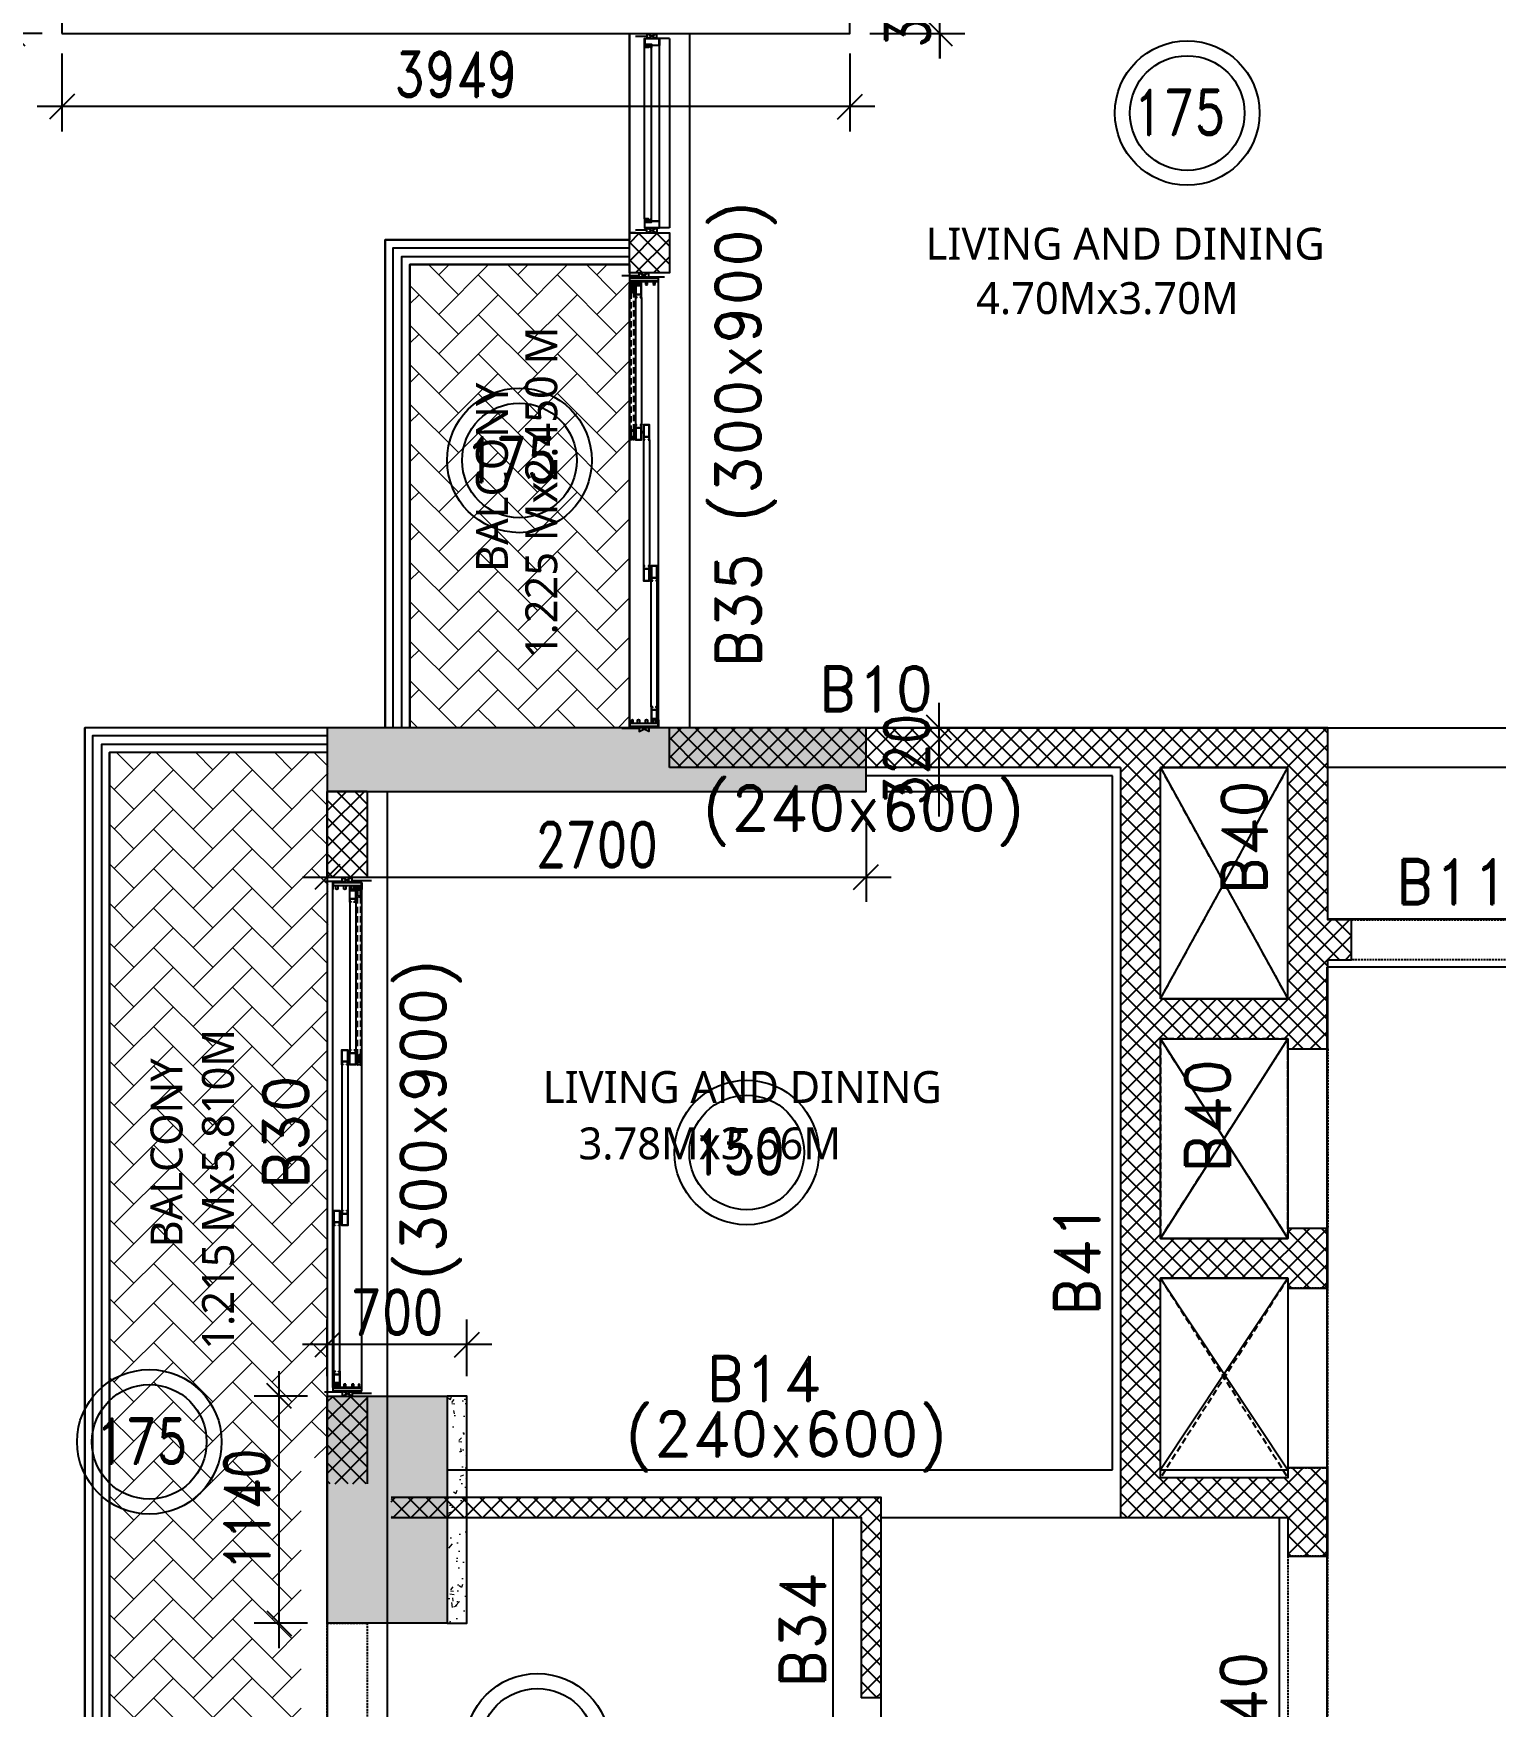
# Model space of a CAD drawing. Header units: millimetres. Extents: x 2061841 to 105821645, y -77612 to 48520811.
# Drawn here: x 105423517 to 105430845, y 48432969 to 48441357 of the extents above; entities that cross this region are included whole.
import ezdxf

# ---------------------------------------------------------------- set-up
doc = ezdxf.new("R2010")
doc.units = ezdxf.units.MM
doc.header["$LTSCALE"] = 10
doc.header["$MEASUREMENT"] = 0
doc.linetypes.add('$0$HIDDEN', pattern=[0.375, 0.25, -0.125])
doc.linetypes.add('HIDDEN2', pattern=[4.7625, 3.175, -1.5875])
for name, color, linetype in [('A-ANNO-LABL', 140, 'Continuous'), ('A-ELEV-HIDN', 54, 'HIDDEN2'), ('A-FLOR-HRAL', 200, 'Continuous'), ('A-GLAZ-FRAM', 74, 'Continuous'), ('A-WALL', 3, 'Continuous'), ('A-WALL-CILL', 140, 'Continuous'), ('A-WALL-FNSH', 8, 'Continuous'), ('A-WALL-PATT', 54, 'Continuous'), ('AS-COLS', 2, 'Continuous'), ('S-BEAM', 4, 'Continuous'), ('S-BEAMNO.', 4, 'Continuous'), ('S-CUTOUT', 6, 'Continuous'), ('S-OPENING', 6, 'Continuous'), ('S-slab thk.', 2, 'Continuous')]:
    doc.layers.add(name, color=color, linetype=linetype)
doc.layers.add('S-Hatch Balcony', color=8, linetype='Continuous', lineweight=5)
doc.layers.add('S-STRCOL HATCH', color=33, linetype='Continuous', lineweight=9)
doc.styles.add('200', font='romand.shx', dxfattribs={"width": 0.8, "height": 225})
doc.styles.add('Lucida SU', font='l_10646.ttf')
doc.styles.add('RD', font='romand.shx', dxfattribs={"width": 0.9, "height": 225})
doc.dimstyles.new('GR1', dxfattribs={"dimtxt": 225, "dimasz": 125, "dimexe": 125, "dimexo": 100, "dimgap": 50, "dimtad": 1, "dimdec": 0, "dimzin": 3, "dimdsep": 46, "dimtxsty": '200', "dimblk1": 'OBLIQUE', "dimblk2": 'OBLIQUE', "dimsah": 1, "dimcen": 0.0625, "dimdle": 125, "dimclrd": 3, "dimclre": 3, "dimclrt": 2, "dimadec": 0, "dimazin": 0, "dimtfac": 1, "dimtdec": 0, "dimtix": 1, "dimtmove": 0, "dimatfit": 3, "dimfxl": 1, "dimtolj": 1, "dimtzin": 0, "dimarcsym": 0})
pattern_1 = [(135, (101573429.84, 48363983.805), (-44.9012806, -44.9012806), []), (225, (101573429.84, 48363983.805), (44.9012806, -44.9012806), [])]

# ---------------------------------------------------------------- blocks, each defined once
blk = doc.blocks.new('Alframe Door 3T+W')
for p, q in [((35, 145.7), (0, 145.7)), ((0, 145.7), (0, 0)), ((1.3, 2), (1.3, 143.7)), ((1.3, 143.7), (16.1, 143.7)), ((16.1, 143.7), (16.1, 2)), ((18, 129.5), (18, 144.2)), ((18, 144.2), (35, 144.2)), ((34.1, 129.5), (18, 129.5)), ((18, 90), (18, 119.5)), ((18, 119.5), (34.1, 119.5)), ((34.1, 90), (18, 90)), ((35, 144.2), (35, 145.7)), ((0, 0), (35, 0)), ((16.1, 2), (1.3, 2)), ((18, 50.5), (18, 80)), ((18, 80), (34.1, 80)), ((34.1, 50.5), (18, 50.5)), ((18, 16.9), (18, 40.5)), ((18, 40.5), (34.1, 40.5)), ((34.8, 16.9), (18, 16.9)), ((18, 1.5), (18, 11.1)), ((18, 11.1), (34.8, 11.1)), ((35, 1.5), (18, 1.5)), ((35, 0), (35, 1.5))]:
    blk.add_line(p, q)
for centre, start, end in [((22.8, 124.5), 336, 24), ((22.8, 85), 336, 24), ((22.8, 45.5), 336, 24), ((22.8, 14), 346.32448, 13.67552)]:
    blk.add_arc(centre, 12.3, start, end)
blk = doc.blocks.new('Alframe Win shutter wmesh')
for points in [[(7.5, -46), (7.5, 0), (4.5, 0), (4.5, -1.2), (6.2, -1.2), (6.2, -13.1), (-6.2, -13.1), (-6.2, -1.2), (-4.5, -1.2), (-4.5, 0), (-7.5, 0), (-7.5, -50), (-1, -50), (-1, -48), (-2, -48), (-2, -49), (-6.2, -49), (-6.2, -46)], [(6.2, -14.1), (-6.2, -14.1), (-6.2, -45), (6.2, -45)]]:
    blk.add_lwpolyline(points, close=True)
blk = doc.blocks.new('Al frame Door shutter 1')
blk.add_lwpolyline([(8, -60), (15, -60), (15, 15), (8, 15), (8, 13.5), (13.5, 13.5), (13.5, 0), (-13.5, 0), (-13.5, 13.5), (-8, 13.5), (-8, 15), (-15, 15), (-15, -60), (-8, -60), (-8, -58.5), (-13.5, -58.5), (-13.5, -45), (13.5, -45), (13.5, -58.5), (8, -58.5), (8, -60)])
blk.add_lwpolyline([(-13.5, -43.5), (13.5, -43.5), (13.5, -1.5), (-13.5, -1.5)], close=True)
blk = doc.blocks.new('Al frame Door shutter 2')
for p, q in [((-8, 75), (-15, 75)), ((-13.5, 60), (-13.5, 73.5)), ((-13.5, 73.5), (-8, 73.5)), ((13.5, 60), (-13.5, 60)), ((13.5, 58.5), (-13.5, 58.5)), ((-13.5, 58.5), (-13.5, 1.5)), ((-13.5, 1.5), (13.5, 1.5)), ((-8, 73.5), (-8, 75)), ((15, 75), (8, 75)), ((8, 75), (8, 73.5)), ((8, 73.5), (13.5, 73.5)), ((13.5, 73.5), (13.5, 60)), ((13.5, 1.5), (13.5, 58.5)), ((15, 34.5), (15, 75)), ((15, 34.5), (18.5, 34.5)), ((19, 33.2), (15, 33.2)), ((21.3, 37.3), (18.5, 34.5)), ((22.2, 36.4), (19, 33.2)), ((22.2, 36.4), (21.3, 37.3))]:
    blk.add_line(p, q)
blk.add_lwpolyline([(-15, 75), (-15, 0), (15, 0), (15, 33.2)])
blk = doc.blocks.new('*U696')
for p, q in [((49.9, 178.8), (2550.1, 178.8)), ((123.9, 172.6), (855, 172.6)), ((123.9, 142.6), (855, 142.6)), ((1661.1, 133.1), (930, 133.1)), ((1661.1, 103.1), (930, 103.1)), ((2476.1, 93.6), (1736.1, 93.6)), ((49.9, 33.1), (2541.1, 33.1)), ((2476.1, 63.6), (1736.1, 63.6))]:
    blk.add_line(p, q)
at = {"linetype": 'HIDDEN2'}
for p, q in [((1707.1, 54.6), (2505.1, 54.6)), ((2501.1, 39.6), (1711.1, 39.6))]:
    blk.add_line(p, q, dxfattribs=at)
at = {"color": 251}
for points in [[(25, 80.9), (0, 80.9), (25, 130.9), (0, 130.9), (25, 80.9), (25, 130.9)], [(2575, 80.9), (2600, 80.9), (2575, 130.9), (2600, 130.9), (2575, 80.9), (2575, 130.9)]]:
    blk.add_lwpolyline(points, dxfattribs=at)
at = {"layer": 'A-WALL-FNSH'}
for p, q in [((20, 130.9), (20, 220)), ((2580, 130.9), (2580, 220)), ((15, 80.9), (15, -15)), ((2585, 80.9), (2585, -15))]:
    blk.add_line(p, q, dxfattribs=at)
blk.add_blockref('Alframe Door 3T+W', (25, 33.1))
at = {"xscale": -1}
for name, p, rotation in [('Al frame Door shutter 1', (63.9, 157.6), 90), ('Al frame Door shutter 2', (930, 157.6), 90), ('Al frame Door shutter 2', (855, 118.1), 270), ('Al frame Door shutter 2', (1736.1, 118.1), 90), ('Al frame Door shutter 2', (1661.1, 78.6), 270), ('Al frame Door shutter 1', (2536.1, 78.6), 270), ('Alframe Win shutter wmesh', (2551.1, 47.1), 270)]:
    blk.add_blockref(name, p, dxfattribs=dict(at, rotation=rotation))
blk.add_blockref('Alframe Door 3T+W', (2575, 33.1), dxfattribs=at)
at = {"rotation": 90.00000000000001}
blk.add_blockref('Alframe Win shutter wmesh', (1661.1, 47.1), dxfattribs=at)
blk = doc.blocks.new('*U697')
for p, q in [((49.9, 168.2), (2250.1, 168.2)), ((123.9, 162), (756, 162)), ((123.9, 132), (756, 132)), ((1463.1, 122.5), (831, 122.5)), ((1463.1, 92.5), (831, 92.5)), ((49.9, 22.5), (2241.1, 22.5)), ((2176.1, 83), (1538.1, 83)), ((2176.1, 53), (1538.1, 53))]:
    blk.add_line(p, q)
at = {"linetype": 'HIDDEN2'}
for p, q in [((1509.1, 44), (2205.1, 44)), ((2201.1, 29), (1513.1, 29))]:
    blk.add_line(p, q, dxfattribs=at)
at = {"color": 251}
for points in [[(25, 70.4), (0, 70.4), (25, 120.4), (0, 120.4), (25, 70.4), (25, 120.4)], [(2275, 70.4), (2300, 70.4), (2275, 120.4), (2300, 120.4), (2275, 70.4), (2275, 120.4)]]:
    blk.add_lwpolyline(points, dxfattribs=at)
at = {"layer": 'A-WALL-FNSH'}
for p, q in [((20, 120.4), (20, 198.8)), ((2280, 120.4), (2280, 198.8)), ((15, 70.4), (15, -15)), ((2285, 70.4), (2285, -15))]:
    blk.add_line(p, q, dxfattribs=at)
blk.add_blockref('Alframe Door 3T+W', (25, 22.5))
at = {"xscale": -1}
blk.add_blockref('Alframe Door 3T+W', (2275, 22.5), dxfattribs=at)
for name, p, rotation in [('Al frame Door shutter 1', (63.9, 147), 90), ('Al frame Door shutter 2', (831, 147), 90), ('Al frame Door shutter 2', (756, 107.5), 270), ('Al frame Door shutter 2', (1538.1, 107.5), 90), ('Al frame Door shutter 2', (1463.1, 68), 270), ('Al frame Door shutter 1', (2236.1, 68), 270), ('Alframe Win shutter wmesh', (2251.1, 36.5), 270)]:
    blk.add_blockref(name, p, dxfattribs=dict(at, rotation=rotation))
at = {"rotation": 90.00000000000001}
blk.add_blockref('Alframe Win shutter wmesh', (1463.1, 36.5), dxfattribs=at)
blk = doc.blocks.new('Win clip')
for points in [[(14, 1.1), (14, 9), (17.6, 9), (17.6, 7.8), (18.8, 7.8), (18.8, 9), (20, 9), (20, 10.2), (0, 10.2), (0, 0), (3.4, 0), (3.4, -1.2), (2, -1.2), (2, -2.4), (4.6, -2.4), (4.6, 0), (16.8, 0), (16.8, -1.2), (15.4, -1.2), (15.4, -2.4), (18, -2.4), (18, 1.1)], [(1.2, 9), (12.7, 9), (12.7, 1.1), (1.2, 1.1)]]:
    blk.add_lwpolyline(points, close=True)
at = {"layer": 'Defpoints'}
blk.add_line((28, 2.7), (22, 2.7), dxfattribs=at)
blk = doc.blocks.new('*U698')
at = {"color": 251}
for p, q in [((0, 87.6), (25, 87.6)), ((25, 87.6), (0, 37.6)), ((0, 87.6), (25, 37.6)), ((1000, 87.6), (975, 87.6)), ((975, 87.6), (1000, 37.6)), ((1000, 87.6), (975, 37.6)), ((25, 37.6), (0, 37.6)), ((975, 37.6), (1000, 37.6))]:
    blk.add_line(p, q, dxfattribs=at)
for p, q in [((70.2, 100.1), (940, 100.1)), ((60, 25.1), (940, 25.1)), ((70.4, 65.4), (940.2, 65.4))]:
    blk.add_line(p, q)
for points in [[(62.5, 70.1), (62.5, 66.6), (55, 66.6), (55, 85.3), (58.8, 85.3), (58.8, 83.6), (60, 83.6), (60, 88.4), (58.8, 88.4), (58.8, 86.7), (55, 86.7), (55, 98.8), (58.8, 98.8), (58.8, 97.1), (60, 97.1), (60, 100.1), (25, 100.1), (25, 25.1), (60, 25.1), (60, 65.4), (70, 65.4), (70, 70.1)], [(937.5, 70.1), (937.5, 66.6), (945, 66.6), (945, 85.3), (941.2, 85.3), (941.2, 83.6), (940, 83.6), (940, 88.4), (941.2, 88.4), (941.2, 86.7), (945, 86.7), (945, 98.8), (941.2, 98.8), (941.2, 97.1), (940, 97.1), (940, 100.1), (975, 100.1), (975, 25.1), (940, 25.1), (940, 65.4), (930, 65.4), (930, 70.1)], [(69, 69.1), (67.8, 69.1), (67.8, 70.1), (70, 70.1), (67.8, 70.1), (67.8, 69.1), (69, 69.1), (69, 66.6), (63.5, 66.6), (63.5, 69.1)], [(931, 69.1), (932.2, 69.1), (932.2, 70.1), (930, 70.1), (932.2, 70.1), (932.2, 69.1), (931, 69.1), (931, 66.6), (936.5, 66.6), (936.5, 69.1)]]:
    blk.add_lwpolyline(points)
for points in [[(58.8, 26.3), (26.2, 26.3), (26.2, 98.9), (53.8, 98.9), (53.8, 65.4), (58.8, 65.4)], [(941.2, 26.3), (973.8, 26.3), (973.8, 98.9), (946.2, 98.9), (946.2, 65.4), (941.2, 65.4)], [(64.7, 80.1), (64.7, 79.1), (63.5, 79.1), (64.7, 79.1), (64.7, 80.1), (62.5, 80.1)], [(935.3, 80.1), (935.3, 79.1), (936.5, 79.1), (935.3, 79.1), (935.3, 80.1), (937.5, 80.1)]]:
    blk.add_lwpolyline(points, close=True)
at = {"layer": 'A-WALL-CILL'}
blk.add_line((975, -25), (25, -25), dxfattribs=at)
blk.add_lwpolyline([(0, 145.1), (0, 175.1), (1000, 175.1), (1000, 145.1)], dxfattribs=at)
at = {"layer": 'A-WALL-FNSH'}
for p, q in [((14.8, 87.6), (14.8, 145.1)), ((985.2, 87.6), (985.2, 145.1)), ((25, -25), (25, 35.1)), ((975, -25), (975, 35.1))]:
    blk.add_line(p, q, dxfattribs=at)
at = {"rotation": 270}
blk.add_blockref('Win clip', (60, 100.1), dxfattribs=at)
at = {"xscale": -1, "rotation": 90}
blk.add_blockref('Win clip', (940, 100.1), dxfattribs=at)
blk = doc.blocks.new('_Oblique')
at = {"color": 0, "linetype": 'ByBlock', "lineweight": -2}
blk.add_line((-0.5, -0.5), (0.5, 0.5), dxfattribs=at)
blk = doc.blocks.new('*D738')
at = {"layer": 'AS-COLS', "color": 3, "lineweight": -2, "transparency": 16777216}
for p, q in [((102661989.7, 48532640.8), (102661989.7, 48532923.6)), ((102662689.7, 48532640.8), (102662689.7, 48532923.6)), ((102662814.7, 48532798.6), (102661864.7, 48532798.6))]:
    blk.add_line(p, q, dxfattribs=at)
at = {"layer": 'Defpoints', "color": 0, "transparency": 16777216}
for p in [(102661989.7, 48532798.6), (102661989.7, 48532540.8, 0), (102662689.7, 48532540.8, 0)]:
    blk.add_point(p, dxfattribs=at)
at = {"layer": 'AS-COLS', "color": 3, "lineweight": -2, "transparency": 16777216, "xscale": 125, "yscale": 125, "zscale": 125, "rotation": 180}
blk.add_blockref('_Oblique', (102661989.7, 48532798.6), dxfattribs=at)
at = {"layer": 'AS-COLS', "color": 3, "lineweight": -2, "transparency": 16777216, "xscale": 125, "yscale": 125, "zscale": 125}
blk.add_blockref('_Oblique', (102662689.7, 48532798.6), dxfattribs=at)
at = {"layer": 'AS-COLS', "color": 2, "transparency": 16777216, "insert": (102662339.7, 48532961.1), "char_height": 225, "attachment_point": 5, "style": '200'}
blk.add_mtext('\\A1;700', dxfattribs=at)
blk = doc.blocks.new('*D739')
at = {"layer": 'AS-COLS', "color": 3, "lineweight": -2, "transparency": 16777216}
for p, q in [((102661748.4, 48531276.3), (102661748.4, 48532665.8)), ((102661889.7, 48532540.8), (102661623.4, 48532540.8)), ((102661889.7, 48531401.3), (102661623.4, 48531401.3))]:
    blk.add_line(p, q, dxfattribs=at)
at = {"layer": 'Defpoints', "color": 0, "transparency": 16777216}
for p in [(102661748.4, 48532540.8), (102661989.7, 48532540.8), (102661989.7, 48531401.3)]:
    blk.add_point(p, dxfattribs=at)
at = {"layer": 'AS-COLS', "color": 3, "linetype": 'ByBlock', "lineweight": -2, "transparency": 16777216, "xscale": 125, "yscale": 125, "zscale": 125}
for p, rotation in [((102661748.4, 48532540.8), 90), ((102661748.4, 48531401.3), 270)]:
    blk.add_blockref('_Oblique', p, dxfattribs=dict(at, rotation=rotation))
at = {"layer": 'AS-COLS', "color": 2, "transparency": 16777216, "insert": (102661585.9, 48531971), "char_height": 225, "attachment_point": 5, "rotation": 90, "style": '200'}
blk.add_mtext('\\A1;1140', dxfattribs=at)
blk = doc.blocks.new('*D740')
at = {"layer": 'AS-COLS', "color": 3, "lineweight": -2, "transparency": 16777216}
for p, q in [((102661989.7, 48535415.6), (102661989.7, 48535017.7)), ((102664689.8, 48535415.6), (102664689.8, 48535017.7)), ((102661864.7, 48535142.7), (102664814.8, 48535142.7))]:
    blk.add_line(p, q, dxfattribs=at)
at = {"layer": 'Defpoints', "color": 0, "transparency": 16777216}
for p in [(102661989.7, 48535515.6), (102664689.8, 48535515.6), (102664689.8, 48535142.7)]:
    blk.add_point(p, dxfattribs=at)
at = {"layer": 'AS-COLS', "color": 3, "linetype": 'ByBlock', "lineweight": -2, "transparency": 16777216, "xscale": 125, "yscale": 125, "zscale": 125, "rotation": 180}
blk.add_blockref('_Oblique', (102661989.7, 48535142.7), dxfattribs=at)
at = {"layer": 'AS-COLS', "color": 3, "linetype": 'ByBlock', "lineweight": -2, "transparency": 16777216, "xscale": 125, "yscale": 125, "zscale": 125}
blk.add_blockref('_Oblique', (102664689.8, 48535142.7), dxfattribs=at)
at = {"layer": 'AS-COLS', "color": 2, "transparency": 16777216, "insert": (102663339.7, 48535305.2), "char_height": 225, "attachment_point": 5, "style": '200'}
blk.add_mtext('\\A1;2700', dxfattribs=at)
blk = doc.blocks.new('*D741')
at = {"layer": 'AS-COLS', "color": 3, "lineweight": -2, "transparency": 16777216}
for p, q in [((102665054.9, 48536016.3), (102665054.9, 48535446.3)), ((102664789.8, 48535891.3), (102665179.9, 48535891.3)), ((102664789.8, 48535571.3), (102665179.9, 48535571.3))]:
    blk.add_line(p, q, dxfattribs=at)
at = {"layer": 'Defpoints', "color": 0, "transparency": 16777216}
for p in [(102664689.8, 48535891.3), (102664689.8, 48535571.3), (102665054.9, 48535571.3)]:
    blk.add_point(p, dxfattribs=at)
at = {"layer": 'AS-COLS', "color": 3, "linetype": 'ByBlock', "lineweight": -2, "transparency": 16777216, "xscale": 125, "yscale": 125, "zscale": 125}
for p, rotation in [((102665054.9, 48535891.3), 90), ((102665054.9, 48535571.3), 270)]:
    blk.add_blockref('_Oblique', p, dxfattribs=dict(at, rotation=rotation))
at = {"layer": 'AS-COLS', "color": 2, "transparency": 16777216, "insert": (102664892.4, 48535731.3), "char_height": 225, "attachment_point": 5, "rotation": 90, "style": '200'}
blk.add_mtext('\\A1;320', dxfattribs=at)
blk = doc.blocks.new('*D797')
at = {"layer": 'AS-COLS', "color": 3, "lineweight": -2, "transparency": 16777216}
for p, q in [((102660412.3, 48539246.3), (102660412.3, 48539816.3)), ((102660412.3, 48539691.3), (102660412.3, 48539816.3)), ((102660559.8, 48539691.3), (102660287.3, 48539691.3)), ((102660559.8, 48539371.3), (102660287.3, 48539371.3)), ((102660412.3, 48539371.3), (102660412.3, 48539246.3))]:
    blk.add_line(p, q, dxfattribs=at)
at = {"layer": 'Defpoints', "color": 0, "transparency": 16777216}
for p in [(102660412.3, 48539691.3), (102660659.8, 48539691.3), (102660659.8, 48539371.3)]:
    blk.add_point(p, dxfattribs=at)
at = {"layer": 'AS-COLS', "color": 3, "linetype": 'ByBlock', "lineweight": -2, "transparency": 16777216, "xscale": 125, "yscale": 125, "zscale": 125}
for p, rotation in [((102660412.3, 48539691.3), 270), ((102660412.3, 48539371.3), 90)]:
    blk.add_blockref('_Oblique', p, dxfattribs=dict(at, rotation=rotation))
at = {"layer": 'AS-COLS', "color": 2, "transparency": 16777216, "insert": (102660249.8, 48539531.3), "char_height": 225, "attachment_point": 5, "rotation": 90, "style": '200'}
blk.add_mtext('\\A1;320', dxfattribs=at)
blk = doc.blocks.new('*D798')
at = {"layer": 'AS-COLS', "color": 3, "lineweight": -2, "transparency": 16777216}
for p, q in [((102660659.8, 48539271.3), (102660659.8, 48538879.8)), ((102664608.8, 48539271.3), (102664608.8, 48538879.8)), ((102664733.8, 48539004.8), (102660534.8, 48539004.8))]:
    blk.add_line(p, q, dxfattribs=at)
at = {"layer": 'Defpoints', "color": 0, "transparency": 16777216}
for p in [(102660659.8, 48539371.3), (102664608.8, 48539371.3), (102660659.8, 48539004.8)]:
    blk.add_point(p, dxfattribs=at)
at = {"layer": 'AS-COLS', "color": 3, "linetype": 'ByBlock', "lineweight": -2, "transparency": 16777216, "xscale": 125, "yscale": 125, "zscale": 125, "rotation": 180}
blk.add_blockref('_Oblique', (102660659.8, 48539004.8), dxfattribs=at)
at = {"layer": 'AS-COLS', "color": 3, "linetype": 'ByBlock', "lineweight": -2, "transparency": 16777216, "xscale": 125, "yscale": 125, "zscale": 125}
blk.add_blockref('_Oblique', (102664608.8, 48539004.8), dxfattribs=at)
at = {"layer": 'AS-COLS', "color": 2, "transparency": 16777216, "insert": (102662634.3, 48539167.3), "char_height": 225, "attachment_point": 5, "style": '200'}
blk.add_mtext('\\A1;3949', dxfattribs=at)
blk = doc.blocks.new('*D799')
at = {"layer": 'AS-COLS', "color": 3, "lineweight": -2, "transparency": 16777216}
for p, q in [((102665059.6, 48539246.3), (102665059.6, 48539816.3)), ((102665059.6, 48539691.3), (102665059.6, 48539816.3)), ((102664708.8, 48539691.3), (102665184.6, 48539691.3)), ((102664708.8, 48539371.3), (102665184.6, 48539371.3)), ((102665059.6, 48539371.3), (102665059.6, 48539246.3))]:
    blk.add_line(p, q, dxfattribs=at)
at = {"layer": 'Defpoints', "color": 0, "transparency": 16777216}
for p in [(102664608.8, 48539691.3), (102665059.6, 48539691.3), (102664608.8, 48539371.3)]:
    blk.add_point(p, dxfattribs=at)
at = {"layer": 'AS-COLS', "color": 3, "linetype": 'ByBlock', "lineweight": -2, "transparency": 16777216, "xscale": 125, "yscale": 125, "zscale": 125}
for p, rotation in [((102665059.6, 48539691.3), 270), ((102665059.6, 48539371.3), 90)]:
    blk.add_blockref('_Oblique', p, dxfattribs=dict(at, rotation=rotation))
at = {"layer": 'AS-COLS', "color": 2, "transparency": 16777216, "insert": (102664897.1, 48539531.3), "char_height": 225, "attachment_point": 5, "rotation": 90, "style": '200'}
blk.add_mtext('\\A1;320', dxfattribs=at)
blk = doc.blocks.new('TOWER-A TYPICAL FLOOR FRAMING PLAN N')
at = {"layer": 'A-WALL-PATT'}
h = blk.add_hatch(dxfattribs=at)
h.set_pattern_fill('ANSI37', color=8, scale=20, angle=90)
h.set_pattern_definition([(135, (101649096.914, 47924886.76), (-44.9012806, -44.9012806), []), (225, (101649096.914, 47924886.76), (44.9012806, -44.9012806), [])])
h.paths.add_polyline_path([(102663704, 48538371.5), (102663504, 48538371.5), (102663503.9, 48538171.5), (102663504, 48538171.5), (102663704, 48538171.5)])
h = blk.add_hatch(dxfattribs=at)
h.set_pattern_fill('ANSI37', color=8, scale=20, angle=90)
h.set_pattern_definition([(135, (101613378.89, 48122568.903), (-44.9012806, -44.9012806), []), (225, (101613378.89, 48122568.903), (44.9012806, -44.9012806), [])])
h.paths.add_polyline_path([(102666164.7, 48534531.3), (102666164.7, 48535691.3), (102666803.9, 48535691.3), (102666803.9, 48534531.3)], flags=16)
h.paths.add_polyline_path([(102664764.7, 48531027.6), (102664764.7, 48532031.3), (102662309.7, 48532031.3), (102662309.7, 48531931.3), (102664664.7, 48531931.3), (102664664.7, 48531027.6)])
h.paths.add_polyline_path([(102665964.7, 48535691.3), (102665964.7, 48531931.3), (102666803.9, 48531931.3), (102666803.9, 48531737.5), (102667003.9, 48531737.5), (102667003.9, 48531931.3), (102667003.9, 48532181.3), (102666803.9, 48532181.3), (102666803.9, 48532131.3), (102666164.7, 48532131.3), (102666164.7, 48533131.3), (102666803.9, 48533131.3), (102666803.9, 48533081.3), (102667003.9, 48533081.3), (102667003.9, 48533381.3), (102666803.9, 48533381.3), (102666803.9, 48533331.3), (102666164.7, 48533331.3), (102666164.7, 48534331.3), (102666803.9, 48534331.3), (102666803.9, 48534281.3), (102667003.9, 48534281.3), (102667003.9, 48534727.6), (102667122.8, 48534727.6), (102667122.8, 48534927.6), (102667003.9, 48534927.6), (102667003.9, 48535891.3), (102663703.9, 48535891.3), (102663703.9, 48535691.3)])
h = blk.add_hatch(dxfattribs=at)
h.set_pattern_fill('ANSI37', color=8, scale=20, angle=90)
h.set_pattern_definition(pattern_1)
h.paths.add_polyline_path([(102661989.7, 48535571.3), (102662189.7, 48535571.3), (102662189.7, 48535140.8), (102661989.7, 48535140.8)])
h = blk.add_hatch(dxfattribs=at)
h.set_pattern_fill('ANSI37', color=8, scale=20, angle=90)
h.set_pattern_definition(pattern_1)
h.paths.add_polyline_path([(102661989.7, 48532540.8), (102662114.5, 48532540.8), (102662114.5, 48532540.8), (102662114.5, 48532540.8), (102662189.7, 48532540.8), (102662189.7, 48532101.3), (102661989.7, 48532101.3)])
at = {"layer": 'S-Hatch Balcony'}
h = blk.add_hatch(dxfattribs=at)
h.set_pattern_fill('AR-HBONE', color=256, scale=35, style=0)
h.set_pattern_definition([(45, (102119513.37, 48839689.95), (2e-14, 197.9899), [420, -140]), (135, (102119612.37, 48839788.94), (2e-14, 197.9899), [420, -140])])
h.paths.add_polyline_path([(102663503.9, 48538212.7), (102662403.9, 48538212.7), (102662403.9, 48535891.3), (102663503.9, 48535891.3)])
h = blk.add_hatch(dxfattribs=at)
h.set_pattern_fill('AR-HBONE', color=256, scale=35, style=0)
h.set_pattern_definition([(45, (102116697.92, 48829388.43), (2e-14, 197.9899), [420, -140]), (135, (102116796.91, 48829487.42), (2e-14, 197.9899), [420, -140])])
edge = h.paths.add_edge_path()
edge.add_line((102661990, 48535766.3), (102660899, 48535766.3))
edge.add_line((102660899, 48535766.3), (102660898.7, 48530081.3))
edge.add_line((102660898.7, 48530081.3), (102660934.3, 48530081.3))
edge.add_line((102660934.3, 48530081.3), (102660934.3, 48530081.3))
edge.add_line((102660934.3, 48530081.3), (102661859.4, 48530081.3))
edge.add_line((102661859.4, 48530081.3), (102661859.4, 48532230.1))
edge.add_line((102661859.4, 48532230.1), (102661989.7, 48532230.1))
edge.add_line((102661989.7, 48532230.1), (102661994.3, 48535766.3))
at = {"layer": 'S-STRCOL HATCH'}
h = blk.add_hatch(color=256, dxfattribs=at)
h.dxf.hatch_style = 1
h.paths.add_polyline_path([(102661989.7, 48535572), (102664689.8, 48535571.3), (102664689.8, 48535891.3), (102661989.7, 48535892)])
h = blk.add_hatch(color=256, dxfattribs=at)
h.dxf.hatch_style = 1
h.paths.add_polyline_path([(102662589.7, 48532540.8), (102662589.7, 48531401.3), (102661989.7, 48531402), (102661989.7, 48532540.8)])
h = blk.add_hatch(dxfattribs=at)
h.set_pattern_fill('AR-CONC', color=3)
h.set_pattern_definition([(50, (0, 0), (182.184669, -15.93908554), [19.05, -209.55]), (355, (0, 0), (-35.24342142, 191.05684524), [15.24, -167.64058417]), (100.4514447, (15.18, -1.33), (146.9412471, 175.1177519), [16.1900088, -178.0902446]), (46.1842, (0, 50.8), (271.0790409, -42.04232793), [28.575, -314.325]), (96.6355576, (22.6, 47.3), (237.40413405, 247.4261246), [24.28502314, -267.13560816]), (351.18415117, (0, 50.8), (237.40413406, 247.4261246), [22.8599671, -251.4597319]), (21, (25.4, 38.1), (151.61439127, -102.26519819), [19.05, -209.55]), (326, (25.4, 38.1), (61.80202835, 184.18796612), [15.24, -167.64]), (71.451445, (38.03, 29.58), (213.41641928, 81.92276889), [16.1900088, -178.0899376]), (37.5, (0, 0), (3.08860325, 84.555038873), [0, -165.608, 0, -170.18, 0, -168.275]), (7.5, (0, 0), (66.81966251, 100.18057482), [0, -97.028, 0, -161.798, 0, -64.135]), (327.5, (-56.64, 0), (135.590595167, -5.728743993), [0, -63.5, 0, -198.12, 0, -262.89]), (317.5, (-82.04, 0), (148.12918139, 25.42649103), [0, -82.55, 0, -131.572, 0, -186.69])])
h.paths.add_polyline_path([(102662689.7, 48532540.8), (102662589.7, 48532540.8), (102662589.7, 48531401.3), (102662689.7, 48531401.3), (102662689.7, 48532540.8)])
at = {"layer": 'A-ELEV-HIDN'}
for p, q in [((102666164.7, 48534531.3, 0), (102666803.9, 48535691.3, 0)), ((102666164.7, 48535691.3, 0), (102666803.9, 48534531.3, 0)), ((102666164.7, 48533331.3, 0), (102666803.9, 48534331.3, 0)), ((102666803.9, 48533331.3, 0), (102666164.7, 48534331.3, 0)), ((102666803.9, 48533131.3, 0), (102666164.7, 48532131.3, 0)), ((102666164.7, 48533131.3, 0), (102666803.9, 48532131.3, 0))]:
    blk.add_line(p, q, dxfattribs=at)
at = {"layer": 'A-ELEV-HIDN', "ltscale": 0.3, "elevation": 0}
for points in [[(102667122.8, 48534927.6), (102668322.8, 48534927.6), (102668322.8, 48534727.6), (102667122.8, 48534727.6)], [(102666803.9, 48534281.3), (102667003.9, 48534281.3), (102667003.9, 48533381.3), (102666803.9, 48533381.3)], [(102667003.9, 48533081.3), (102666803.9, 48533081.3), (102666803.9, 48532181.3), (102667003.9, 48532181.3)], [(102667003.9, 48531737.5), (102666803.9, 48531737.5), (102666803.9, 48530537.5), (102667003.9, 48530537.5)], [(102661989.7, 48531401.3), (102662189.7, 48531401.3), (102662189.7, 48530081.3), (102661989.7, 48530081.3)]]:
    blk.add_lwpolyline(points, close=True, dxfattribs=at)
at = {"layer": 'A-ELEV-HIDN', "elevation": 0}
for points in [[(102666164.7, 48533331.3), (102666803.9, 48533331.3), (102666803.9, 48534331.3), (102666164.7, 48534331.3)], [(102666164.7, 48533131.3), (102666803.9, 48533131.3), (102666803.9, 48532131.3), (102666164.7, 48532131.3)]]:
    blk.add_lwpolyline(points, close=True, dxfattribs=at)
at = {"layer": 'A-FLOR-HRAL', "color": 252, "elevation": 0}
for points in [[(102662278.9, 48535887.7), (102662278.9, 48538337.7), (102663503.9, 48538337.7)], [(102662318.9, 48535887.7), (102662318.9, 48538297.7), (102663503.9, 48538297.7)], [(102662363.9, 48535887.7), (102662363.9, 48538252.7), (102663503.9, 48538252.7)], [(102662403.9, 48535887.7), (102662403.9, 48538212.7), (102663503.9, 48538212.7)], [(102661990.3, 48535891.3), (102660773.7, 48535891.3), (102660773.7, 48530081.3)], [(102661990.3, 48535851.3), (102660813.7, 48535851.3), (102660813.7, 48530081.3)], [(102661990.3, 48535806.3), (102660858.7, 48535806.3), (102660858.7, 48530081.3)], [(102661990.3, 48535766.3), (102660898.7, 48535766.3), (102660898.7, 48530081.3)]]:
    blk.add_lwpolyline(points, dxfattribs=at)
at = {"layer": 'A-WALL', "color": 8}
for p, q in [((102667003.9, 48535891.3, 0), (102663703.9, 48535891.3)), ((102663703.9, 48535691.3), (102663703.9, 48535891.3)), ((102665964.7, 48535691.3, 0), (102663703.9, 48535691.3)), ((102666164.7, 48534531.3, 0), (102666164.7, 48535691.3, 0)), ((102666164.7, 48535691.3, 0), (102666803.9, 48535691.3, 0)), ((102666803.9, 48534531.3, 0), (102666803.9, 48535691.3, 0)), ((102662189.7, 48535571.3, 0), (102661989.7, 48535571.3, 0)), ((102666803.9, 48534531.3, 0), (102666164.7, 48534531.3, 0)), ((102664764.7, 48531027.6), (102664664.7, 48531027.6))]:
    blk.add_line(p, q, dxfattribs=at)
at = {"layer": 'A-WALL', "color": 8, "elevation": 0}
blk.add_lwpolyline([(102663601.8, 48538171.5), (102663503.9, 48538171.5), (102663503.9, 48538371.5), (102663703.9, 48538371.5), (102663703.9, 48538171.5)], close=True, dxfattribs=at)
for points in [[(102665964.7, 48535691.3), (102665964.7, 48531931.3), (102666803.9, 48531931.3), (102666803.9, 48531737.5), (102667003.9, 48531737.5), (102667003.9, 48531931.3), (102667003.9, 48532181.3), (102666803.9, 48532181.3), (102666803.9, 48532131.3), (102666164.7, 48532131.3), (102666164.7, 48533131.3), (102666803.9, 48533131.3), (102666803.9, 48533081.3), (102667003.9, 48533081.3), (102667003.9, 48533381.3), (102666803.9, 48533381.3), (102666803.9, 48533331.3), (102666164.7, 48533331.3), (102666164.7, 48534331.3), (102666803.9, 48534331.3), (102666803.9, 48534281.3), (102667003.9, 48534281.3), (102667003.9, 48534727.6), (102667122.8, 48534727.6), (102667122.8, 48534927.6), (102667003.9, 48534927.6), (102667003.9, 48535891.3)], [(102664764.7, 48531027.6), (102664764.7, 48532031.3), (102662309.7, 48532031.3)], [(102662309.7, 48531931.3), (102664664.7, 48531931.3), (102664664.7, 48531027.6)]]:
    blk.add_lwpolyline(points, dxfattribs=at)
at = {"layer": 'A-WALL', "color": 8}
for points in [[(102662189.7, 48535571.3), (102662189.7, 48535140.8), (102661989.7, 48535140.8), (102661989.7, 48535571.3)], [(102661989.7, 48532101.3), (102661989.7, 48532540.8), (102662189.7, 48532540.8), (102662189.7, 48532101.3)]]:
    blk.add_lwpolyline(points, dxfattribs=at)
at = {"layer": 'AS-COLS', "color": 1, "elevation": 0}
for points in [[(102660659.8, 48539371.3), (102664608.8, 48539371.3), (102664608.8, 48539691.3), (102660659.8, 48539691.3)], [(102662589.7, 48532540.8), (102662589.7, 48531401.3), (102661989.7, 48531401.3), (102661989.7, 48532540.8)], [(102662589.7, 48531401.3), (102662689.7, 48531401.3), (102662689.7, 48532540.8), (102662589.7, 48532540.8)]]:
    blk.add_lwpolyline(points, close=True, dxfattribs=at)
at = {"layer": 'AS-COLS', "color": 1}
blk.add_lwpolyline([(102661989.7, 48535571.3), (102664689.8, 48535571.3), (102664689.8, 48535891.3), (102661989.7, 48535891.3)], close=True, dxfattribs=at)
at = {"layer": 'S-BEAM'}
for p, q in [((102663504, 48539371.3, 0), (102663504, 48538337.7, 0)), ((102663504, 48538212.7, 0), (102663504, 48535891.3, 0)), ((102661989.7, 48535891.3), (102660773.7, 48535891.3)), ((102660773.7, 48530081.3, 0), (102660773.7, 48535891.3, 0)), ((102661989.7, 48535766.3, 0), (102660898.7, 48535766.3, 0)), ((102660898.7, 48530081.3, 0), (102660898.7, 48535766.3, 0)), ((102666164.7, 48534531.3, 0), (102666164.7, 48535691.3, 0)), ((102666803.9, 48535691.2, 0), (102666164.7, 48535691.2, 0)), ((102666803.9, 48534531.3, 0), (102666803.9, 48535691.2, 0)), ((102661989.7, 48535571.3), (102661989.7, 48529981.3)), ((102666164.7, 48534531.3, 0), (102666803.9, 48534531.3, 0)), ((102666164.7, 48533331.3, 0), (102666164.7, 48534331.3, 0)), ((102666164.7, 48534331.3, 0), (102666803.9, 48534331.3, 0)), ((102666803.9, 48534331.3, 0), (102666803.9, 48533331.3, 0)), ((102666164.7, 48532171.3, 0), (102666164.7, 48533131.3, 0)), ((102666803.9, 48533131.3, 0), (102666803.9, 48532171.3, 0)), ((102666164.7, 48532171.3, 0), (102666809.3, 48532171.3, 0))]:
    blk.add_line(p, q, dxfattribs=at)
at = {"layer": 'S-BEAM', "linetype": '$0$HIDDEN'}
for p, q in [((102663804, 48539371.3, 0), (102663804, 48535891.3, 0)), ((102664689.8, 48535891.3, 0), (102668453.9, 48535891.3, 0)), ((102664689.8, 48535651.3, 0), (102665924.7, 48535651.3, 0)), ((102665924.7, 48532171.3, 0), (102665924.7, 48535651.3, 0)), ((102667003.8, 48534931.2, 0), (102667003.8, 48535691.2, 0)), ((102668453.9, 48535691.2, 0), (102667003.8, 48535691.2, 0)), ((102662289.7, 48535571.3), (102662289.7, 48529621.3)), ((102668453.9, 48534931.2, 0), (102667003.8, 48534931.2, 0)), ((102666999.2, 48534691.2, 0), (102666999.2, 48530281.9, 0)), ((102668453.9, 48534691.2, 0), (102666999.2, 48534691.2, 0)), ((102662589.7, 48532171.3, 0), (102665924.7, 48532171.3, 0)), ((102662589.7, 48531931.3, 0), (102664524.7, 48531931.3, 0)), ((102664524.7, 48530282.4, 0), (102664524.7, 48531931.3, 0)), ((102664764.7, 48530282.4, 0), (102664764.7, 48531931.3, 0)), ((102664764.7, 48531931.3, 0), (102666759.2, 48531931.3, 0)), ((102666759.2, 48531931.3, 0), (102666759.2, 48530281.3, 0))]:
    blk.add_line(p, q, dxfattribs=at)
at = {"layer": 'S-BEAM', "elevation": 0}
for points in [[(102663504, 48538337.7), (102662278.9, 48538337.7), (102662278.9, 48535891.3)], [(102663503.9, 48538212.7), (102662403.9, 48538212.7), (102662403.9, 48535891.3)], [(102666164.7, 48533331.3), (102666803.9, 48533331.3)], [(102666803.9, 48533131.3), (102666164.7, 48533131.3)]]:
    blk.add_lwpolyline(points, dxfattribs=at)
at = {"layer": 'S-CUTOUT'}
for p, q in [((102666164.7, 48534531.3, 0), (102666803.9, 48535691.3, 0)), ((102666164.7, 48535691.2, 0), (102666803.9, 48534531.3, 0)), ((102666164.7, 48534331.3, 0), (102666803.9, 48533331.3, 0)), ((102666164.7, 48533331.3, 0), (102666803.9, 48534331.3, 0)), ((102666164.7, 48533131.3, 0), (102666803.9, 48532171.3, 0)), ((102666803.9, 48533131.3, 0), (102666164.7, 48532171.3, 0))]:
    blk.add_line(p, q, dxfattribs=at)
at = {"layer": 'S-slab thk.'}
for centre, radius in [((102666299.1, 48538972.8, 0), 362.3), ((102666299.1, 48538972.8, 0), 287.3), ((102662952.5, 48537231.3, 0), 362.3), ((102662952.5, 48537231.3, 0), 287.3), ((102664091.4, 48533761.6, 0), 362.3), ((102664091.4, 48533761.6, 0), 287.3), ((102661097.5, 48532311.2), 362.3), ((102661097.5, 48532311.2), 287.3), ((102663042.8, 48530787, 0), 362.3), ((102663042.8, 48530787, 0), 287.3)]:
    blk.add_circle(centre, radius, dxfattribs=at)
at = {"layer": 'A-GLAZ-FRAM', "color": 252}
for name, p, rotation in [('*U698', (102663679.1, 48538371.5, 0), 90.00318500873543), ('*U696', (102662195.4, 48532540.8), 90)]:
    blk.add_blockref(name, p, dxfattribs=dict(at, rotation=rotation))
at = {"layer": 'A-GLAZ-FRAM', "color": 252, "xscale": -1, "rotation": 270}
blk.add_blockref('*U697', (102663481.4, 48535871.5, 0), dxfattribs=at)
at = {"layer": 'A-ANNO-LABL', "color": 252, "style": 'Lucida SU'}
for s, p in [('LIVING AND DINING ', (102664988.2, 48538237.5, 207.4)), ('4.70Mx3.70M', (102665241.7, 48537965.1, 207.4)), ('LIVING AND DINING ', (102663069.5, 48534009.9, 207.4)), ('3.78Mx3.66M', (102663248.7, 48533727.2, 207.4))]:
    blk.add_text(s, height=160, dxfattribs=at).set_placement(p)
for s, p in [('1.225 Mx2.450 M', (102663141.9, 48536239.5, 207.4)), ('BALCONY', (102662894.7, 48536672.4, 207.4)), ('1.215 Mx5.810M', (102661521.7, 48532773, 207.4)), ('BALCONY', (102661263.9, 48533285.7, 207.4))]:
    blk.add_text(s, height=160, rotation=90, dxfattribs=at).set_placement(p)
at = {"layer": 'S-BEAMNO.', "color": 2, "style": 'RD'}
for s, rotation, p in [('(300x900)', 90.00028, (102664160.6, 48536926.3)), ('(240x600)', 0.00028, (102663876.1, 48535375.8, 0)), ('(300x900)', 90.00028, (102662582.8, 48533124.4, 0)), ('(240x600)', 0.00028, (102663488.5, 48532238.8, 0))]:
    blk.add_text(s, height=225, rotation=rotation, dxfattribs=at).set_placement(p)
at = {"layer": 'S-BEAMNO.', "color": 4, "style": 'RD'}
for s, rotation, p in [('B35', 90.00028, (102664161.7, 48536190.4, 0)), ('B10', 0.00028, (102664449.2, 48535973.4, 0)), ('B40', 90.00028, (102666697, 48535052.1, 0)), ('B11', 0.00028, (102667341.3, 48535006.7, 0)), ('B40', 90.00028, (102666513.3, 48533655.4, 0)), ('B30', 90.00028, (102661893.2, 48533573.7)), ('B41', 90.00028, (102665857.9, 48532938.7, 0)), ('B14', 0.00028, (102663885.7, 48532516, 0)), ('B34', 90.00028, (102664483.1, 48531075.2, 0)), ('B40', 90.00028, (102666692.5, 48530683.7, 0))]:
    blk.add_text(s, height=225, rotation=rotation, dxfattribs=at).set_placement(p)
at = {"layer": 'S-slab thk.', "style": 'RD', "width": 0.8}
for s, p in [('175', (102666027.7, 48538864, 0)), ('175', (102662681.1, 48537122.5, 0)), ('150', (102663820, 48533652.7, 0)), ('175', (102660826.1, 48532202.4))]:
    blk.add_text(s, height=225, rotation=0.00028, dxfattribs=at).set_placement(p)
at = {"layer": 'AS-COLS', "color": 6}
for base, p1, p2, picture, middle in [((102660412.3, 48539691.3, 0), (102660659.8, 48539371.3, 0), (102660659.8, 48539691.3, 0), '*D797', (102660249.8, 48539531.3, 0)), ((102665059.6, 48539691.3, 0), (102664608.8, 48539371.3, 0), (102664608.8, 48539691.3, 0), '*D799', (102664897.1, 48539531.3, 0)), ((102661748.4107, 48532540.7841, 0), (102661989.6884, 48531401.277, 0), (102661989.683, 48532540.7841, 0), '*D739', (102661585.9107, 48531971.0305, 0))]:
    dim = blk.add_linear_dim(base=base, p1=p1, p2=p2, angle=90, dimstyle='GR1', dxfattribs=at)
    dim.commit()
    dim.dimension.update_dxf_attribs({"geometry": picture, "text_midpoint": middle})
for base, p1, p2, picture, middle in [((102660659.8, 48539004.8, 0), (102664608.8, 48539371.3, 0), (102660659.8, 48539371.3, 0), '*D798', (102662634.3, 48539167.3, 0)), ((102664689.8, 48535142.7), (102661989.7, 48535515.6), (102664689.8, 48535515.6), '*D740', (102663339.7, 48535305.2)), ((102661989.7, 48532798.6), (102662689.7, 48532540.8, 0), (102661989.7, 48532540.8, 0), '*D738', (102662339.7, 48532961.1))]:
    dim = blk.add_linear_dim(base=base, p1=p1, p2=p2, dimstyle='GR1', dxfattribs=at)
    dim.commit()
    dim.dimension.update_dxf_attribs({"geometry": picture, "text_midpoint": middle})
dim = blk.add_linear_dim(base=(102665054.9, 48535571.3), p1=(102664689.8, 48535891.3), p2=(102664689.8, 48535571.3), angle=90, dimstyle='GR1', dxfattribs=at)
dim.commit()
dim.dimension.update_dxf_attribs({"geometry": '*D741', "text_midpoint": (102665054.9, 48535731.3), "dimtype": 128})

msp = doc.modelspace()

# ---------------------------------------------------------------- block references
at = {"layer": 'S-OPENING'}
msp.add_blockref('TOWER-A TYPICAL FLOOR FRAMING PLAN N', (2763000.3, -98014.7), dxfattribs=at)

doc.saveas('drawing.dxf')
